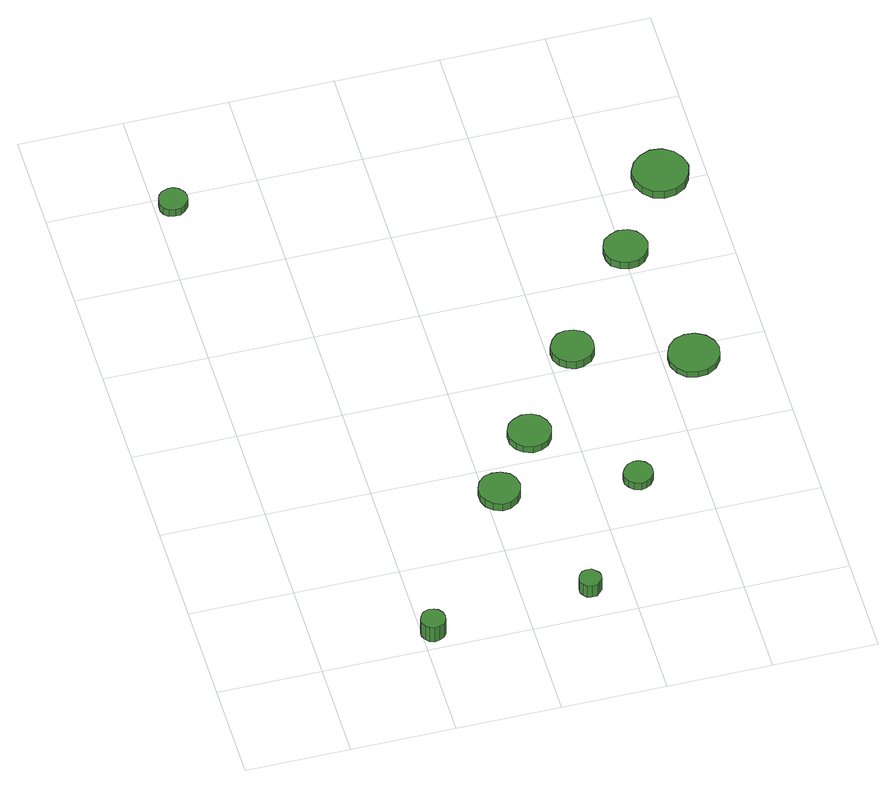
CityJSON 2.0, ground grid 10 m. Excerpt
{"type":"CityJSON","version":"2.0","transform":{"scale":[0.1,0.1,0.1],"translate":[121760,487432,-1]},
"CityObjects":{
"tree1":{"type":"SolitaryVegetationObject","attributes":{"function":"something"},"geometry":[{"type":"MultiSurface","lod":"1","boundaries":[[[0,1,2,3,4,5,6,7,8,9,10,11,12,13,14]],[[15,16,17,18,19,20,21,22,23,24,25,26,27,28,29]],[[0,29,28,1]],[[1,28,27,2]],[[2,27,26,3]],[[3,26,25,4]],[[4,25,24,5]],[[5,24,23,6]],[[6,23,22,7]],[[7,22,21,8]],[[8,21,20,9]],[[9,20,19,10]],[[10,19,18,11]],[[11,18,17,12]],[[12,17,16,13]],[[13,16,15,14]],[[14,15,29,0]]]}]},
"tree2":{"type":"SolitaryVegetationObject","attributes":{"function":"something"},"geometry":[{"type":"MultiSurface","lod":"1","boundaries":[[[30,31,32,33,34,35,36,37,38,39,40,41,42,43,44]],[[45,46,47,48,49,50,51,52,53,54,55,56,57,58,59]],[[30,59,58,31]],[[31,58,57,32]],[[32,57,56,33]],[[33,56,55,34]],[[34,55,54,35]],[[35,54,53,36]],[[36,53,52,37]],[[37,52,51,38]],[[38,51,50,39]],[[39,50,49,40]],[[40,49,48,41]],[[41,48,47,42]],[[42,47,46,43]],[[43,46,45,44]],[[44,45,59,30]]]}]},
"tree3":{"type":"SolitaryVegetationObject","attributes":{"function":"something"}},
"tree4":{"type":"SolitaryVegetationObject","attributes":{"function":"something"},"geometry":[{"type":"MultiSurface","lod":"1","boundaries":[[[60,61,62,63,64,65,66,67,68,69,70,71,72,73,74]],[[75,76,77,78,79,80,81,82,83,84,85,86,87,88,89]],[[60,89,88,61]],[[61,88,87,62]],[[62,87,86,63]],[[63,86,85,64]],[[64,85,84,65]],[[65,84,83,66]],[[66,83,82,67]],[[67,82,81,68]],[[68,81,80,69]],[[69,80,79,70]],[[70,79,78,71]],[[71,78,77,72]],[[72,77,76,73]],[[73,76,75,74]],[[74,75,89,60]]]}]},
"tree5":{"type":"SolitaryVegetationObject","attributes":{"function":"something"},"geometry":[{"type":"MultiSurface","lod":"1","boundaries":[[[90,91,92,93,94,95,96,97,98,99,100,101,102,103,104]],[[105,106,107,108,109,110,111,112,113,114,115,116,117,118,119]],[[90,119,118,91]],[[91,118,117,92]],[[92,117,116,93]],[[93,116,115,94]],[[94,115,114,95]],[[95,114,113,96]],[[96,113,112,97]],[[97,112,111,98]],[[98,111,110,99]],[[99,110,109,100]],[[100,109,108,101]],[[101,108,107,102]],[[102,107,106,103]],[[103,106,105,104]],[[104,105,119,90]]]}]},
"tree6":{"type":"SolitaryVegetationObject","attributes":{"function":"something"},"geometry":[{"type":"MultiSurface","lod":"1","boundaries":[[[120,121,122,123,124,125,126,127,128,129,130,131,132,133,134]],[[135,136,137,138,139,140,141,142,143,144,145,146,147,148,149]],[[120,149,148,121]],[[121,148,147,122]],[[122,147,146,123]],[[123,146,145,124]],[[124,145,144,125]],[[125,144,143,126]],[[126,143,142,127]],[[127,142,141,128]],[[128,141,140,129]],[[129,140,139,130]],[[130,139,138,131]],[[131,138,137,132]],[[132,137,136,133]],[[133,136,135,134]],[[134,135,149,120]]]}]},
"tree7":{"type":"SolitaryVegetationObject","attributes":{"function":"something"},"geometry":[{"type":"MultiSurface","lod":"1","boundaries":[[[150,151,152,153,154,155,156,157,158,159,160,161,162,163,164]],[[165,166,167,168,169,170,171,172,173,174,175,176,177,178,179]],[[150,179,178,151]],[[151,178,177,152]],[[152,177,176,153]],[[153,176,175,154]],[[154,175,174,155]],[[155,174,173,156]],[[156,173,172,157]],[[157,172,171,158]],[[158,171,170,159]],[[159,170,169,160]],[[160,169,168,161]],[[161,168,167,162]],[[162,167,166,163]],[[163,166,165,164]],[[164,165,179,150]]]}]},
"tree8":{"type":"SolitaryVegetationObject","attributes":{"function":"something"},"geometry":[{"type":"MultiSurface","lod":"1","boundaries":[[[180,181,182,183,184,185,186,187,188,189,190,191,192,193,194]],[[195,196,197,198,199,200,201,202,203,204,205,206,207,208,209]],[[180,209,208,181]],[[181,208,207,182]],[[182,207,206,183]],[[183,206,205,184]],[[184,205,204,185]],[[185,204,203,186]],[[186,203,202,187]],[[187,202,201,188]],[[188,201,200,189]],[[189,200,199,190]],[[190,199,198,191]],[[191,198,197,192]],[[192,197,196,193]],[[193,196,195,194]],[[194,195,209,180]]]}]},
"tree9":{"type":"SolitaryVegetationObject","attributes":{"function":"something"},"geometry":[{"type":"MultiSurface","lod":"1","boundaries":[[[210,211,212,213,214,215,216,217,218,219,220,221,222,223,224]],[[225,226,227,228,229,230,231,232,233,234,235,236,237,238,239]],[[210,239,238,211]],[[211,238,237,212]],[[212,237,236,213]],[[213,236,235,214]],[[214,235,234,215]],[[215,234,233,216]],[[216,233,232,217]],[[217,232,231,218]],[[218,231,230,219]],[[219,230,229,220]],[[220,229,228,221]],[[221,228,227,222]],[[222,227,226,223]],[[223,226,225,224]],[[224,225,239,210]]]}]},
"tree10":{"type":"SolitaryVegetationObject","attributes":{"function":"something"},"geometry":[{"type":"MultiSurface","lod":"1","boundaries":[[[240,241,242,243,244,245,246,247,248,249,250,251,252,253,254]],[[255,256,257,258,259,260,261,262,263,264,265,266,267,268,269]],[[240,269,268,241]],[[241,268,267,242]],[[242,267,266,243]],[[243,266,265,244]],[[244,265,264,245]],[[245,264,263,246]],[[246,263,262,247]],[[247,262,261,248]],[[248,261,260,249]],[[249,260,259,250]],[[250,259,258,251]],[[251,258,257,252]],[[252,257,256,253]],[[253,256,255,254]],[[254,255,269,240]]]}]},
"tree11":{"type":"SolitaryVegetationObject","attributes":{"function":"something"},"geometry":[{"type":"MultiSurface","lod":"1","boundaries":[[[270,271,272,273,274,275,276,277,278,279,280,281,282,283,284]],[[285,286,287,288,289,290,291,292,293,294,295,296,297,298,299]],[[270,299,298,271]],[[271,298,297,272]],[[272,297,296,273]],[[273,296,295,274]],[[274,295,294,275]],[[275,294,293,276]],[[276,293,292,277]],[[277,292,291,278]],[[278,291,290,279]],[[279,290,289,280]],[[280,289,288,281]],[[281,288,287,282]],[[282,287,286,283]],[[283,286,285,284]],[[284,285,299,270]]]}]}
},
"vertices":[
[122,20,26],[121,25,26],[118,29,26],[114,31,26],[109,32,26],[104,30,26],[101,27,26],[99,22,26],[99,18,26],[101,13,26],[104,10,26],[109,8,26],[114,9,26],[118,11,26],[121,15,26],[121,15,7],[118,11,7],[114,9,7],[109,8,7],[104,10,7],[101,13,7],[99,18,7],[99,22,7],[101,27,7],[104,30,7],[109,32,7],[114,31,7],[118,29,7],[121,25,7],[122,20,7],
[31,590,16],[30,596,16],[26,601,16],[21,604,16],[16,604,16],[10,602,16],[6,598,16],[4,593,16],[4,587,16],[6,582,16],[10,578,16],[16,577,16],[21,577,16],[26,580,16],[30,585,16],[30,585,7],[26,580,7],[21,577,7],[16,577,7],[10,578,7],[6,582,7],[4,587,7],[4,593,7],[6,598,7],[10,602,7],[16,604,7],[21,604,7],[26,601,7],[30,596,7],[31,590,7],
[233,168,16],[231,177,16],[227,183,16],[219,187,16],[211,188,16],[203,186,16],[197,180,16],[194,173,16],[194,164,16],[197,157,16],[203,151,16],[211,148,16],[219,149,16],[227,154,16],[231,160,16],[231,160,7],[227,154,7],[219,149,7],[211,148,7],[203,151,7],[197,157,7],[194,164,7],[194,173,7],[197,180,7],[203,186,7],[211,188,7],[219,187,7],[227,183,7],[231,177,7],[233,168,7],
[274,35,22],[273,39,22],[270,42,22],[267,45,22],[262,45,22],[258,44,22],[255,41,22],[253,37,22],[253,32,22],[255,28,22],[258,25,22],[262,24,22],[267,24,22],[270,27,22],[273,30,22],[273,30,7],[270,27,7],[267,24,7],[262,24,7],[258,25,7],[255,28,7],[253,32,7],[253,37,7],[255,41,7],[258,44,7],[262,45,7],[267,45,7],[270,42,7],[273,39,7],[274,35,7],
[279,230,15],[277,239,15],[272,246,15],[265,250,15],[256,251,15],[248,248,15],[242,243,15],[238,235,15],[238,226,15],[242,218,15],[248,213,15],[256,210,15],[265,211,15],[272,215,15],[277,222,15],[277,222,7],[272,215,7],[265,211,7],[256,210,7],[248,213,7],[242,218,7],[238,226,7],[238,235,7],[242,243,7],[248,248,7],[256,251,7],[265,250,7],[272,246,7],[277,239,7],[279,230,7],
[355,154,16],[354,160,16],[350,165,16],[345,168,16],[340,168,16],[334,166,16],[330,162,16],[327,157,16],[327,151,16],[330,146,16],[334,142,16],[340,140,16],[345,141,16],[350,144,16],[354,149,16],[354,149,7],[350,144,7],[345,141,7],[340,140,7],[334,142,7],[330,146,7],[327,151,7],[327,157,7],[330,162,7],[334,166,7],[340,168,7],[345,168,7],[350,165,7],[354,160,7],[355,154,7],
[343,320,16],[342,328,16],[337,335,16],[329,339,16],[321,340,16],[313,338,16],[307,332,16],[303,324,16],[303,316,16],[307,308,16],[313,303,16],[321,300,16],[329,301,16],[337,305,16],[342,312,16],[342,312,7],[337,305,7],[329,301,7],[321,300,7],[313,303,7],[307,308,7],[303,316,7],[303,324,7],[307,332,7],[313,338,7],[321,340,7],[329,339,7],[337,335,7],[342,328,7],[343,320,7],
[453,285,14],[451,295,14],[445,303,14],[436,308,14],[426,309,14],[416,306,14],[409,299,14],[405,290,14],[405,280,14],[409,271,14],[416,264,14],[426,261,14],[436,262,14],[445,267,14],[451,275,14],[451,275,7],[445,267,7],[436,262,7],[426,261,7],[416,264,7],[409,271,7],[405,280,7],[405,290,7],[409,299,7],[416,306,7],[426,309,7],[436,308,7],[445,303,7],[451,295,7],[453,285,7],
[423,426,16],[421,435,16],[416,442,16],[409,446,16],[400,447,16],[392,444,16],[385,439,16],[382,431,16],[382,422,16],[385,414,16],[392,409,16],[400,406,16],[409,407,16],[416,411,16],[421,418,16],[421,418,7],[416,411,7],[409,407,7],[400,406,7],[392,409,7],[385,414,7],[382,422,7],[382,431,7],[385,439,7],[392,444,7],[400,447,7],[409,446,7],[416,442,7],[421,435,7],[423,426,7],
[484,508,16],[481,519,16],[475,528,16],[465,534,16],[454,535,16],[444,531,16],[436,524,16],[431,514,16],[431,503,16],[436,493,16],[444,485,16],[454,482,16],[465,483,16],[475,489,16],[481,498,16],[481,498,7],[475,489,7],[465,483,7],[454,482,7],[444,485,7],[436,493,7],[431,503,7],[431,514,7],[436,524,7],[444,531,7],[454,535,7],[465,534,7],[475,528,7],[481,519,7],[484,508,7]
]}
